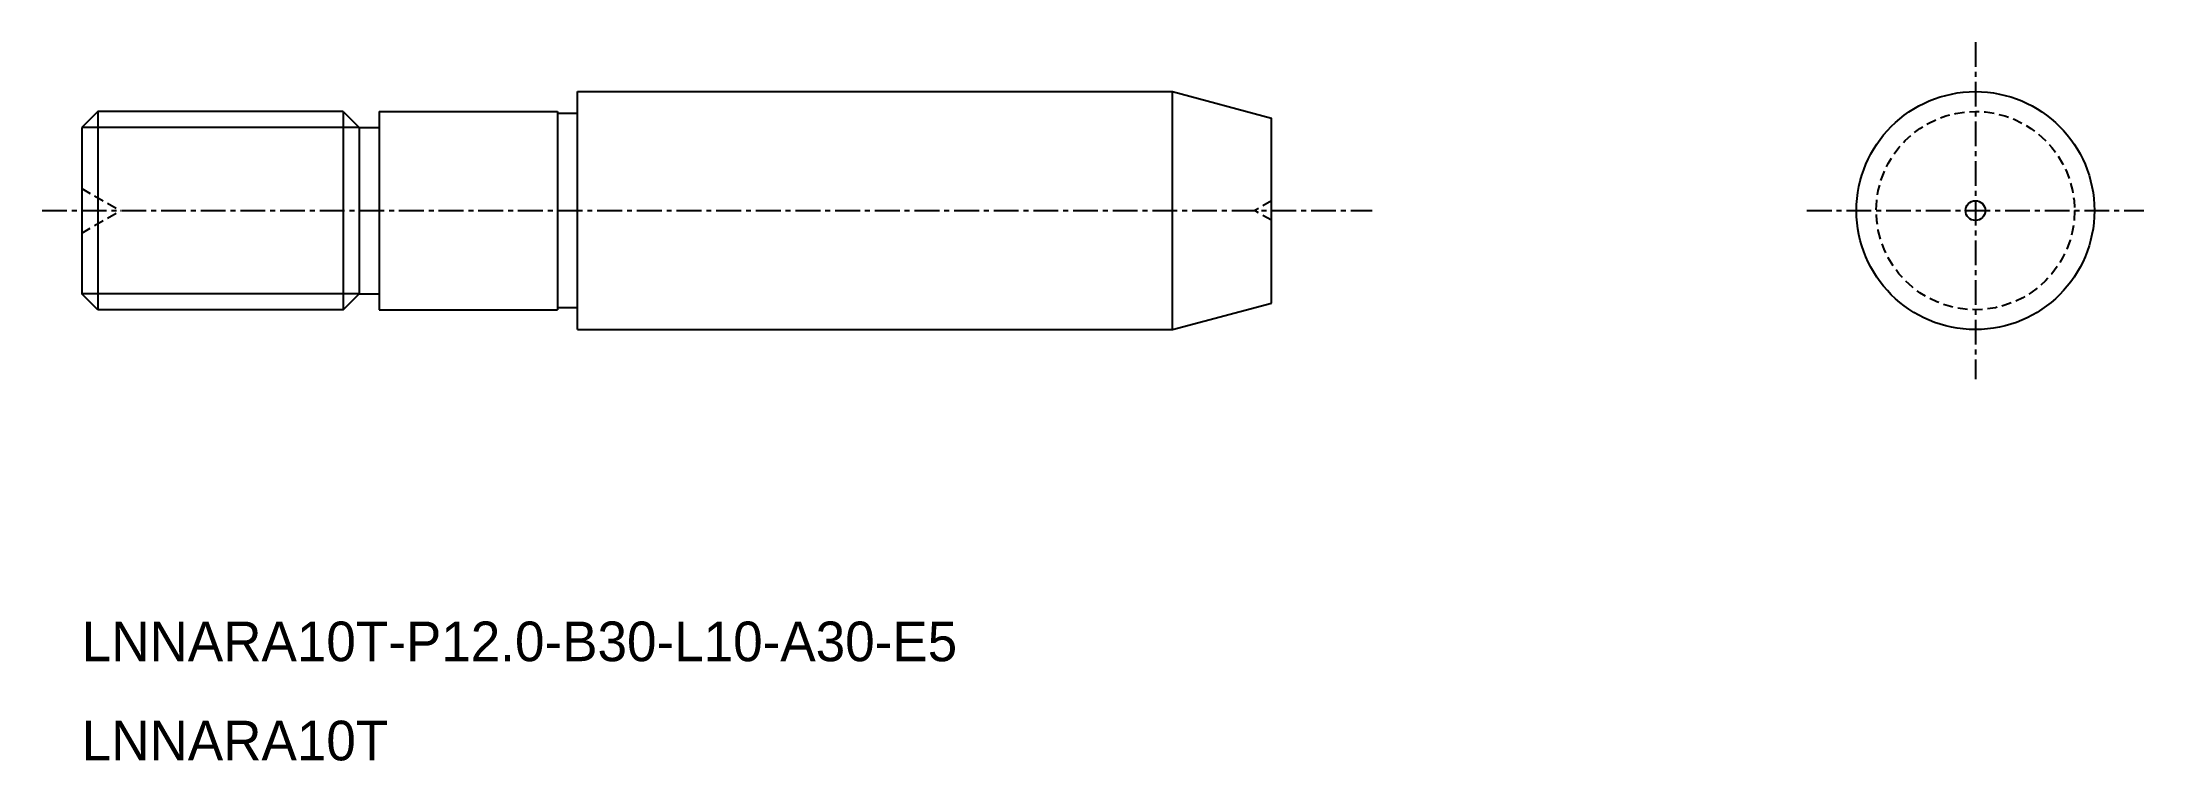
# Model space of a CAD drawing. Extents: x -1684 to -1578, y -1125 to -1088.
import ezdxf

# ---------------------------------------------------------------- set-up
doc = ezdxf.new("R2010")
doc.units = 0
doc.linetypes.add('CENTER', pattern=[2, 1.25, -0.25, 0.25, -0.25])
doc.linetypes.add('DASHED', pattern=[0.75, 0.5, -0.25])
doc.layers.get('0').update_dxf_attribs({"linetype": 'CONTINUOUS'})
doc.layers.add('CENTER', color=1, linetype='CENTER')

msp = doc.modelspace()

# ---------------------------------------------------------------- linework, layer by layer
at = {"color": 7, "linetype": 'CONTINUOUS'}
for p, q in [((-1657.48, -1090.8), (-1627.48, -1090.8)), ((-1657.48, -1102.8), (-1657.48, -1090.8)), ((-1627.48, -1102.8), (-1627.48, -1090.8)), ((-1627.48, -1090.8), (-1622.48, -1092.14)), ((-1681.67, -1091.8), (-1682.48, -1092.61)), ((-1682.48, -1092.61), (-1682.48, -1100.99)), ((-1669.29, -1091.8), (-1681.67, -1091.8)), ((-1681.66, -1091.8), (-1681.66, -1101.8)), ((-1669.3, -1091.8), (-1669.3, -1101.8)), ((-1669.29, -1091.8), (-1668.48, -1092.61)), ((-1668.48, -1092.61), (-1668.48, -1100.99)), ((-1668.48, -1092.61), (-1667.48, -1092.61)), ((-1667.48, -1091.8), (-1658.48, -1091.8)), ((-1667.48, -1091.8), (-1667.48, -1101.8)), ((-1658.48, -1091.8), (-1658.48, -1101.8)), ((-1622.48, -1101.46), (-1622.48, -1092.14)), ((-1681.67, -1101.8), (-1682.48, -1100.99)), ((-1669.29, -1101.8), (-1668.48, -1100.99)), ((-1668.48, -1100.99), (-1667.48, -1100.99)), ((-1669.29, -1101.8), (-1681.67, -1101.8)), ((-1667.48, -1101.8), (-1658.48, -1101.8)), ((-1627.48, -1102.8), (-1622.48, -1101.46)), ((-1657.48, -1102.8), (-1627.48, -1102.8))]:
    msp.add_line(p, q, dxfattribs=at)
at = {"color": 3, "linetype": 'CONTINUOUS'}
for p, q in [((-1668.48, -1092.61), (-1682.48, -1092.61)), ((-1668.48, -1100.99), (-1682.48, -1100.99))]:
    msp.add_line(p, q, dxfattribs=at)
at = {"color": 3, "linetype": 'DASHED'}
for p, q in [((-1682.48, -1095.68), (-1680.53, -1096.8)), ((-1682.48, -1097.93), (-1680.53, -1096.8)), ((-1622.48, -1096.31), (-1623.32, -1096.8)), ((-1622.48, -1097.29), (-1623.32, -1096.8))]:
    msp.add_line(p, q, dxfattribs=at)
at = {"color": 7, "linetype": 'CONTINUOUS'}
for points in [[(-1657.48, -1091.9), (-1658.48, -1091.9)], [(-1657.48, -1101.7), (-1658.48, -1101.7)]]:
    msp.add_lwpolyline(points, dxfattribs=at)
at = {"color": 3, "linetype": 'DASHED'}
msp.add_circle((-1586.98, -1096.8), 5, dxfattribs=at)
at = {"layer": 'CENTER', "color": 1, "linetype": 'CENTER'}
for p, q in [((-1586.98, -1088.3), (-1586.98, -1105.3)), ((-1684.48, -1096.8), (-1617.41, -1096.8)), ((-1595.48, -1096.8), (-1578.48, -1096.8))]:
    msp.add_line(p, q, dxfattribs=at)
at = {"layer": 'CENTER', "color": 7, "linetype": 'CONTINUOUS'}
for radius in [6, 0.5]:
    msp.add_circle((-1586.98, -1096.8), radius, dxfattribs=at)

# ---------------------------------------------------------------- texts
at = {"color": 7, "linetype": 'CONTINUOUS'}
for s, p in [('LNNARA10T-P12.0-B30-L10-A30-E5', (-1682.48, -1119.52)), ('LNNARA10T', (-1682.48, -1124.52))]:
    msp.add_text(s, height=2, dxfattribs=at).set_placement(p)

doc.saveas('drawing.dxf')
